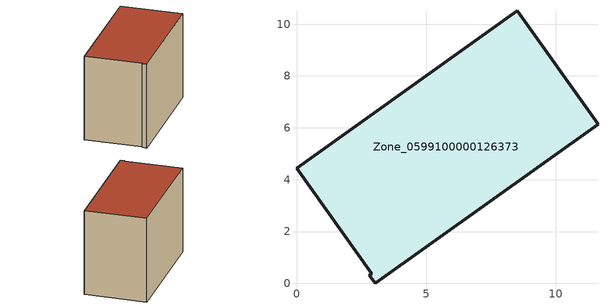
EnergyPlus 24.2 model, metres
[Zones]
Zone_0599100000126373
 floor ground (C_G): 2.81,0.32 2.9,0.38 0,4.45 8.51,10.52 11.63,6.14 3.04,0 z0
 wall outside (C_F): 2.9,0.38 2.81,0.32 3.04,0 11.63,6.14 8.51,10.52 0,4.45 2.9,0.38 z0:7.59
 roof outside (C_R): 8.51,10.52 0,4.45 2.9,0.38 2.81,0.32 3.04,0 11.63,6.14 z7.59
[BUILDING]
Pand.0599100000126373: North Axis=0; Terrain=City; Loads Convergence Tolerance Value=0.04; Temperature Convergence Tolerance Value=0.4; Solar Distribution=FullExterior; Maximum Number of Warmup Days=25; Minimum Number of Warmup Days=1
[Site:Location]
Rotterdam.The.Hague.AP_ZH_NLD Design_Conditions: Latitude=51.96; Longitude=4.45; Time Zone=1; Elevation=-4.5
[SITE:GROUNDTEMPERATURE:BUILDINGSURFACE]
18, 18, 18, 18, 18, 18, 18, 18, 18, 18, 18, 18
[MATERIAL] Thermal Absorptance=0.9; Solar Absorptance=0.7; Visible Absorptance=0.7
Name | Roughness | Thickness | Conductivity | Density | Specific Heat
G.TC.1975-1991 | MediumSmooth | 0.15 | 0.288461 | 540 | 1210
F.TC.1975-1991 | Rough | 0.3 | 0.230769 | 1920 | 840
R.TC.1975-1991 | MediumRough | 0.2 | 0.153846 | 1500 | 1000
[CONSTRUCTION]
C_G: G.TC.1975-1991
C_F: F.TC.1975-1991
C_R: R.TC.1975-1991
[ZONE]
Zone_0599100000126373: Type=1; Multiplier=1; Ceiling Height=Autocalculate; Volume=Autocalculate; Floor Area=autocalculate; Part of Total Floor Area=Yes
[ZONEINFILTRATION:DESIGNFLOWRATE]
Infil_Zone_0599100000126373: Zone or ZoneList or Space or SpaceList=Zone_0599100000126373; Schedule=AlwaysOn; Design Flow Rate Calculation Method=Flow/Area; Flow Rate per Floor Area=0.003; Constant Term Coefficient=1; Temperature Term Coefficient=0; Velocity Term Coefficient=0; Velocity Squared Term Coefficient=0
[HVACTEMPLATE:ZONE:IDEALLOADSAIRSYSTEM]
Zone_0599100000126373: Maximum Heating Supply Air Temperature=50; Minimum Cooling Supply Air Temperature=13; Maximum Heating Supply Air Humidity Ratio=0.0156; Minimum Cooling Supply Air Humidity Ratio=0.0077; Heating Limit=NoLimit; Cooling Limit=NoLimit; Dehumidification Control Type=ConstantSensibleHeatRatio; Cooling Sensible Heat Ratio=0.7; Dehumidification Setpoint=60; Humidification Control Type=None; Humidification Setpoint=30; Outdoor Air Method=None; Outdoor Air Flow Rate per Person=0.00944; Outdoor Air Flow Rate per Zone Floor Area=0; Outdoor Air Flow Rate per Zone=0; Demand Controlled Ventilation Type=None; Outdoor Air Economizer Type=NoEconomizer; Heat Recovery Type=None; Sensible Heat Recovery Effectiveness=0.7; Latent Heat Recovery Effectiveness=0.65
[ZONECONTROL:THERMOSTAT]
ThermostatControl_Zone_0599100000126373: Zone or ZoneList=Zone_0599100000126373; Control Type Schedule=DualSetpointControlType; Control 1=Thermostat_Zone_0599100000126373; Temperature Difference Between Cutout And Setpoint=0
[THERMOSTATSETPOINT:DUALSETPOINT]
Thermostat_Zone_0599100000126373: Heating Setpoint Temperature Schedule=HeatingSetpoint_Zone_0599100000126373; Cooling Setpoint Temperature Schedule=CoolingSetpoint_Zone_0599100000126373
[SCHEDULE:COMPACT]
HeatingSetpoint_Zone_0599100000126373: Through: 12/31, For: AllDays, Until: 24:00, 21
CoolingSetpoint_Zone_0599100000126373: Through: 12/31, For: AllDays, Until: 24:00, 24
DualSetpointControlType: Through: 12/31, For: AllDays, Until: 24:00, 4
AlwaysOn: Through: 12/31, For: AllDays, Until: 24:00, 1
